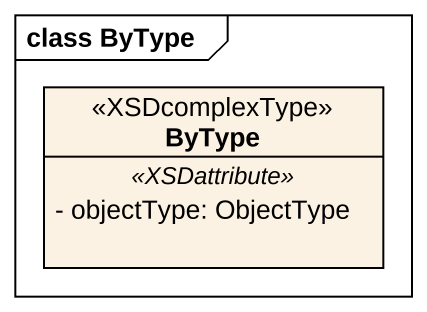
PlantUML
@startuml
mainframe class ByType
hide circle
hide empty members
skinparam classAttributeIconSize 0
class ByType <<XSDcomplexType>> {
  .. <<XSDattribute>> ..
  - objectType: ObjectType
}
@enduml
